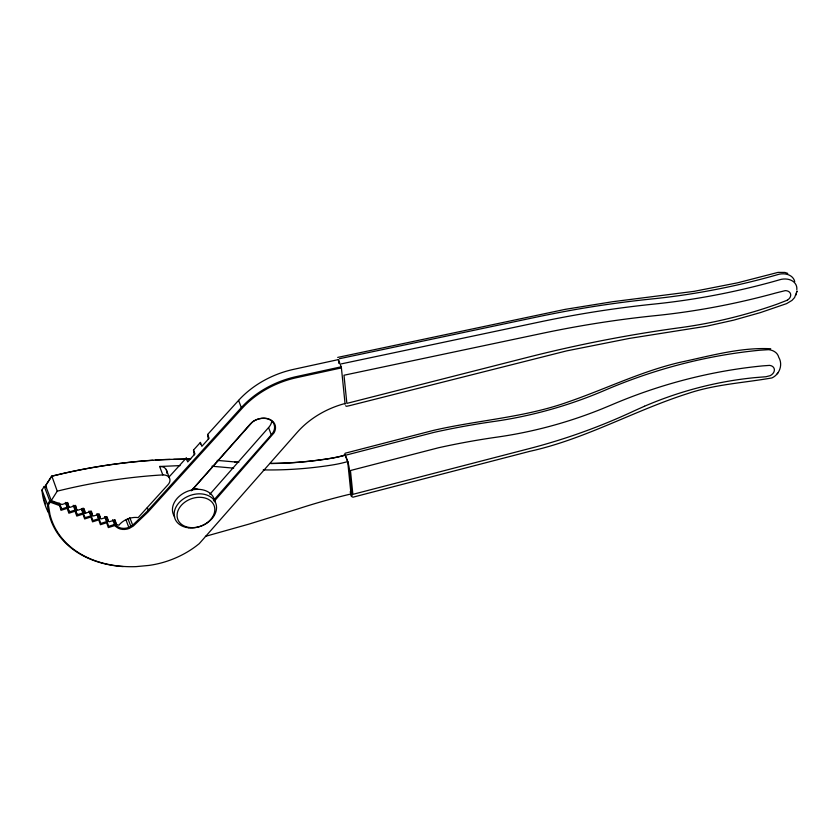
<?xml version="1.0" encoding="UTF-8"?>
<svg xmlns="http://www.w3.org/2000/svg" width="839" height="839" viewBox="0 0 839 839"><rect width="100%" height="100%" fill="white"/><g stroke="black" fill="none" stroke-linecap="round" stroke-linejoin="round"><path stroke-width="1.26" d="M345.605 405.793L346.538 406.296L349.685 405.636L566.661 350.88L629.281 338.432L706.564 326.203L733.569 320.183L760.344 312.622L786.594 303.624L791.964 300.414L794.585 297.572L797.05 290.955L796.714 292.276M796.033 294.971L796.326 293.807M337.708 357.414L565.224 309.35L612.585 301.725L693.989 291.364L737.502 282.837L778.026 272.392L784.905 272.434L787.748 273.399M352.758 497.244L530.112 451.246C585.423 439.049 634.819 410.292 688.441 393.344C715.468 384.272 744.287 382.825 771.953 377.917C779.578 374.425 783.133 364.619 778.749 357.299A15.595 11.631 -20.7 0 0 768.681 349.664L759.694 350.23A396.249 295.391 -20.7 0 0 605.066 390.198A331.72 247.285 -20.7 0 1 493.94 421.472A609.712 454.528 -20.7 0 0 434.256 432.316L346.308 455.042M48.316 512.472A107.119 79.852 -20.7 0 1 41.971 490.018L44.268 486.389L46.596 487.239M166.29 469.641L169.488 478.094A8.411 6.272 -20.7 0 1 167.779 484.952L138.152 517.59A17.042 12.7 -20.7 0 0 118.897 525.235L116.275 524.281L115.09 519.918L109.332 521.753L108.388 521.407L107.203 517.044L101.435 518.869L100.491 518.533L99.306 514.16L93.549 515.995L92.605 515.649L91.42 511.287L85.662 513.122L84.718 512.776L83.533 508.413L77.765 510.238L76.821 509.902L75.636 505.529L69.878 507.364L68.934 507.018L67.749 502.655L61.981 504.491L51.263 500.579L45.61 485.613L51.578 476.195A457.675 341.179 -20.7 0 1 165.671 459.489L190.726 458.954M152.792 460.307A456.898 340.603 -20.7 0 0 64.11 473.301L51.871 476.195L45.61 485.613M123.207 566.577A107.119 79.852 -20.7 0 1 47.445 504.501L49.742 500.873L44.268 486.389M51.263 500.579L57.241 491.161A457.675 341.179 -20.7 0 1 158.718 475.157L162.829 474.926A8.411 6.272 -20.7 0 1 169.488 478.094M191.166 490.867L252.717 421.692A14.976 11.169 -20.7 0 1 270.42 419.668A14.976 11.169 -20.7 0 1 274.112 432.767L214.186 501.334M192.446 489.672L250.295 423.957A14.2 10.582 -20.7 0 1 269.749 419.71A14.2 10.582 -20.7 0 1 271.291 434.833L213.452 500.537M209.844 494.276L268.553 427.586A14.2 10.582 -20.7 0 0 271.626 422.017M168.922 477.118L186.248 458.031L187.705 461.89L194.963 453.899L193.505 450.04L200.395 442.447L201.853 446.317L209.11 438.315L207.653 434.455L238.591 400.371A82.18 61.268 -20.7 0 1 293.881 369.296L338.432 359.585L341.347 367.304L345.102 404.094L345.039 403.507A76.632 57.125 -20.7 0 0 297.258 432.295L199.221 543.682L195.686 546.43A77.566 57.828 -20.7 0 1 148.734 565.444L136.044 566.629A106.333 79.275 -20.7 0 1 49.973 514.559L48.41 504.984L50.193 502.162L59.705 505.634L60.985 510.322L67.172 508.361L68.871 513.206L75.07 511.234L76.758 516.079L82.956 514.108L84.655 518.953L90.853 516.992L92.542 521.837L98.74 519.865L100.439 524.711L106.626 522.739L108.325 527.584L114.524 525.623L116.757 527.217A12.218 9.103 -20.7 0 0 129.248 528.434L133.328 526.053L147.863 512.178L242.083 408.394A81.425 60.702 -20.7 0 1 296.87 377.602L341.41 367.891L341.316 367.335L341.169 366.821L296.618 376.543A82.18 61.268 -20.7 0 0 241.328 407.607L147.119 511.391L132.667 525.183L128.839 527.416A11.421 8.516 -20.7 0 1 115.981 525.025L114.492 524.48L108.724 526.315L105.074 516.656M777.166 373.743L777.816 373.103M270.861 463.537A325.49 242.639 -20.7 0 0 329.245 458.639A107.035 79.799 -20.7 0 0 345.112 455.178L345.238 455.084A106.469 79.369 -20.7 0 1 329.423 458.524A324.714 242.072 -20.7 0 1 269.875 463.432M59.108 503.012L61.383 509.053L67.151 507.217L65.327 502.393M66.082 503.473L69.27 511.926L75.038 510.102L73.213 505.267M74.43 507.564L77.167 514.8L82.925 512.975L81.561 509.346M97.198 514.013L98.708 518.722L92.951 520.558L90.213 513.311M205.387 536.362L249.33 524.008L297.593 509.011A509.294 379.668 -20.7 0 1 351.006 493.961L347.703 461.597L345.07 454.623L345.112 455.178M345.123 453.228L433.123 430.48C477.905 420.077 524.385 417.602 567.93 402.007C605.496 389.086 641.374 371.278 680.282 362.28C709.846 356.009 740.397 347.189 770.716 348.741M339.459 358.704L538.061 316.764A849.362 633.183 -20.7 0 1 651.976 298.946A561.742 418.766 -20.7 0 0 770.968 276.534L779.295 274.175A15.301 11.41 -20.7 0 1 794.732 281.621M341.41 363.864L540.012 321.914A849.362 633.183 -20.7 0 1 653.917 304.096A561.742 418.766 -20.7 0 0 772.918 281.694L781.235 279.335A15.301 11.41 -20.7 0 1 796.819 289.602M162.829 474.926L159.63 466.484L180.039 465.614M170.139 459.457L165.377 459.604A456.898 340.603 -20.7 0 0 155.309 460.15M173.715 459.332L190.401 459.08M51.871 476.195L57.241 491.161M238.853 462.289L217.175 460.391M234.626 462.111L238.454 462.415M211.994 466.222L233.662 468.162M49.742 500.873L60.198 504.69L61.383 509.053M350.744 494.968L351.195 496.017A7.478 0.965 77.7 0 0 352.034 495.325L349.307 468.613A7.488 0.965 77.7 0 0 347.65 461.335L344.819 454.245A7.488 0.965 77.7 0 0 344.347 455.504M350.178 491.79L351.006 493.961M268.553 427.586L271.291 434.833M238.591 400.371L241.328 407.607M147.349 507.71L148.262 510.133M132.667 525.183L129.93 517.936L126.102 520.17L128.839 527.416M130.842 526.378L128.105 519.142A10.76 8.023 -20.7 0 1 129.678 518.387M114.534 519.677L116.275 524.281M114.156 520.19L115.981 525.025M112.667 519.656L114.492 524.48M106.647 516.803L108.388 521.407M105.714 517.118L107.539 521.952M104.781 516.772L106.605 521.606L100.837 523.431L97.649 514.989M98.75 513.919L100.491 518.533M97.827 514.244L99.652 519.068M96.884 513.898L98.708 518.722M90.864 511.045L92.605 515.649M89.941 511.36L91.766 516.195M88.997 511.024L90.822 515.849L85.054 517.684L81.865 509.231M83.921 508.518L85.662 513.122M82.977 508.172L84.718 512.776M82.044 508.486L83.869 513.321M75.08 505.288L76.821 509.902M74.157 505.613L77.167 514.8M67.193 502.414L68.934 507.018M66.271 502.739L69.27 511.926M41.971 490.018L47.445 504.501M43.743 496.709L44.142 499.1M338.432 359.585L338.82 363.381M193.505 450.04L193.652 451.497A40.744 30.372 -20.7 0 0 194.354 454.801M207.653 434.455L207.778 435.902A40.209 29.973 -20.7 0 0 208.439 439.175M186.447 459.709A40.461 30.162 -20.7 0 1 186.248 458.031M200.542 444.125A40.209 29.973 -20.7 0 1 200.395 442.447M45.516 503.799A106.333 79.265 -20.7 0 1 44.446 500.285M263.215 469.892A324.714 242.072 -20.7 0 0 331.887 465.047A106.469 79.369 -20.7 0 0 347.703 461.597M159.63 466.484A8.411 6.272 -20.7 0 1 166.615 473.081M193.022 488.455A13.036 9.722 -20.7 0 1 198.067 489.357M174.732 516.897A21.814 16.266 -20.7 0 1 187.905 491.151A21.814 16.266 -20.7 0 1 214.774 501.795M787.276 300.226L777.166 304.138A371.562 276.996 -20.7 0 1 680.093 327.682A1047.103 780.595 -20.7 0 0 529.136 356.963L346.864 403.391L343.99 375.232L542.497 333.303A841.454 627.278 -20.7 0 1 655.385 315.642A569.838 424.807 -20.7 0 0 776.065 292.916L785.241 290.63A6.974 5.202 -20.7 0 1 790.642 294.185A6.974 5.202 -20.7 0 1 787.276 300.226M644.499 406.233L634.064 410.921A453.448 338.033 -20.7 0 1 529.912 448.446L352.873 494.349L350.45 470.522L438.598 447.743A600.934 447.984 -20.7 0 1 497.37 437.077A339.847 253.347 -20.7 0 0 602.014 408.845L611.075 405.09A388.352 289.507 -20.7 0 1 762.735 365.877L769.594 365.385A7.257 5.412 -20.7 0 1 774.387 369.653A7.257 5.412 -20.7 0 1 770.202 375.652L765.944 376.742L755.331 377.592A282.166 210.348 -20.7 0 0 644.499 406.233M190.096 527.563A19.412 14.473 -20.7 0 0 214.406 506.536A19.412 14.473 -20.7 0 0 183.332 503.369A19.412 14.473 -20.7 0 0 190.096 527.563M188.765 527.815A21.814 16.266 -20.7 0 0 216.084 504.197A21.814 16.266 -20.7 0 0 181.172 500.631A21.814 16.266 -20.7 0 0 188.765 527.815"/></g></svg>
